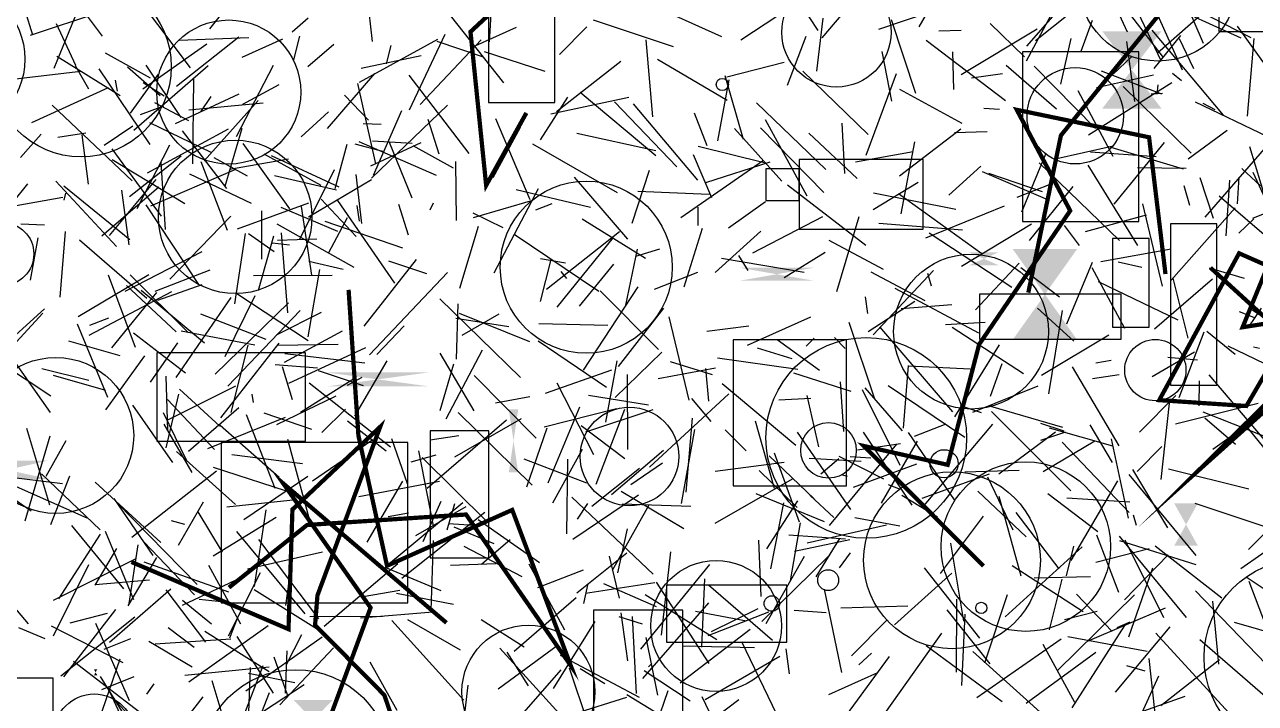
# Model space of a CAD drawing. Extents: x 39652501 to 39653363, y 39457785 to 39458687.
# Drawn here: x 39652972.7 to 39653117.5, y 39458083.9 to 39458163.8 of the extents above; entities that cross this region are included whole.
import ezdxf

# ---------------------------------------------------------------- set-up
doc = ezdxf.new("R2010")
doc.units = 0
doc.layers.get('0').update_dxf_attribs({"linetype": 'CONTINUOUS'})

msp = doc.modelspace()

# ---------------------------------------------------------------- linework, layer by layer
for p, q in [((39652974.5223, 39458172.1561), (39652981.8401, 39458162.4254)), ((39653001.9934, 39458172.7497), (39652994.4763, 39458163.2836)), ((39653013.6287, 39458161.8149), (39653012.5597, 39458171.4945)), ((39653102.481, 39458162.8861), (39653098.3432, 39458172.0171)), ((39653107.2222, 39458171.3774), (39653111.3746, 39458161.6104)), ((39653027.8401, 39458169.8326), (39653027.3692, 39458161.7733)), ((39653072.6284, 39458169.4133), (39653066.5314, 39458162.2497)), ((39653077.9709, 39458163.5284), (39653081.0918, 39458168.889)), ((39653091.6743, 39458161.9141), (39653099.1548, 39458167.9196)), ((39653101.8441, 39458169.1728), (39653106.4462, 39458159.4944)), ((39652992.2292, 39458158.7095), (39652986.454, 39458166.3407)), ((39653054.7431, 39458162.3467), (39653045.8631, 39458166.3658)), ((39653064.2137, 39458166.742), (39653056.9812, 39458161.9737)), ((39653094.2614, 39458166.3538), (39653090.5573, 39458159.4855)), ((39653106.7238, 39458159.9096), (39653100.9234, 39458167.4634)), ((39653113.1362, 39458166.7286), (39653105.999, 39458160.4167)), ((39653115.8484, 39458162.1848), (39653106.3155, 39458166.5008)), ((39652972.7454, 39458165.4984), (39652973.6531, 39458162.5646)), ((39652981.6494, 39458165.2593), (39652973.3421, 39458162.5225)), ((39652978.9531, 39458165.5339), (39652976.1564, 39458158.6386)), ((39653022.0429, 39458165.8181), (39653029.0515, 39458156.9322)), ((39653066.103, 39458163.0823), (39653064.1294, 39458166.0706)), ((39653073.232, 39458163.2593), (39653080.4283, 39458165.6889)), ((39653090.6582, 39458161.2527), (39653094.5064, 39458165.6756)), ((39653105.6939, 39458165.6306), (39653108.9158, 39458158.4731)), ((39653117.0235, 39458162.2276), (39653109.3017, 39458166.1743)), ((39652976.4097, 39458163.9028), (39652978.704, 39458159.0348)), ((39653006.0883, 39458164.5602), (39653004.1893, 39458162.9163)), ((39653025.7936, 39458161.3421), (39653030.5792, 39458163.4988)), ((39653035.6304, 39458160.2818), (39653038.8743, 39458163.5393)), ((39653039.6287, 39458164.3413), (39653049.0385, 39458161.2203)), ((39653066.6408, 39458164.5429), (39653065.8786, 39458158.2991)), ((39653074.6936, 39458164.4026), (39653077.5468, 39458155.737)), ((39653090.353, 39458160.0115), (39653086.3294, 39458163.9032)), ((39653097.038, 39458160.6716), (39653098.3588, 39458164.2995)), ((39653115.3995, 39458163.5856), (39653118.8984, 39458158.7282)), ((39652997.9183, 39458162.2939), (39652990.5929, 39458156.5066)), ((39652999.0809, 39458162.2429), (39652990.8826, 39458161.9148)), ((39652998.2941, 39458159.9632), (39653003.0904, 39458162.1078)), ((39653004.3672, 39458159.6565), (39653005.0778, 39458162.4109)), ((39653012.1147, 39458157.0349), (39653021.3127, 39458162.0596)), ((39653017.9826, 39458153.757), (39653022.1821, 39458162.6789)), ((39653026.4396, 39458161.9926), (39653019.2508, 39458154.3855)), ((39653046.6495, 39458152.9268), (39653045.8518, 39458162.012)), ((39653064.6261, 39458162.3959), (39653062.4259, 39458156.627)), ((39653080.298, 39458163.0593), (39653082.9302, 39458163.1258)), ((39653091.8752, 39458163.2311), (39653082.9274, 39458157.8742)), ((39653094.6233, 39458156.7637), (39653095.8763, 39458162.1553)), ((39653113.7788, 39458153.1396), (39653105.3917, 39458163.116)), ((39653105.6266, 39458158.6386), (39653108.7482, 39458162.4951)), ((39653108.5497, 39458162.1653), (39653110.2414, 39458158.6079)), ((39653117.3551, 39458162.1408), (39653116.5595, 39458153.0256)), ((39652994.1497, 39458161.485), (39652986.6249, 39458156.1849)), ((39653009.0787, 39458161.4371), (39653006.0309, 39458158.822)), ((39653015.7871, 39458161.3199), (39653015.2525, 39458159.1668)), ((39653021.2196, 39458161.8333), (39653026.5433, 39458160.0226)), ((39653026.7909, 39458160.6227), (39653033.9265, 39458158.328)), ((39653074.757, 39458154.7666), (39653073.6081, 39458160.6388)), ((39653078.8038, 39458161.9569), (39653088.1264, 39458154.8494)), ((39653082.0355, 39458156.1609), (39653081.9495, 39458160.5854)), ((39653103.3677, 39458154.7546), (39653102.4002, 39458161.795)), ((39652976.4818, 39458160.0556), (39652983.9689, 39458155.4288)), ((39652982.1809, 39458160.4722), (39652987.4615, 39458157.5341)), ((39653019.3778, 39458160.1263), (39653012.3254, 39458158.6274)), ((39653035.2824, 39458153.5682), (39653042.8641, 39458159.4813)), ((39653047.1854, 39458159.7153), (39653055.3671, 39458154.8875)), ((39653062.0706, 39458159.3391), (39653055.3356, 39458157.5961)), ((39653100.8185, 39458157.9455), (39653102.9396, 39458159.9809)), ((39652979.3352, 39458158.2894), (39652970.977, 39458157.3051)), ((39652978.6498, 39458158.9649), (39652980.2133, 39458156.2191)), ((39652981.4312, 39458158.5656), (39652987.4439, 39458149.6679)), ((39652988.662, 39458155.4053), (39652984.8045, 39458158.7782)), ((39652985.1728, 39458153.3532), (39652988.4785, 39458157.9546)), ((39652994.293, 39458158.9348), (39652985.5503, 39458151.3301)), ((39652991.143, 39458152.847), (39652987.0057, 39458159.0051)), ((39653001.9617, 39458158.9652), (39652997.6011, 39458150.5802)), ((39653013.8757, 39458158.0405), (39653008.3185, 39458151.5856)), ((39653025.016, 39458148.6372), (39653017.9734, 39458157.8201)), ((39653057.2933, 39458150.2911), (39653055.1592, 39458157.7722)), ((39653064.2839, 39458158.3013), (39653071.9618, 39458150.8801)), ((39653075.253, 39458158.0122), (39653071.6914, 39458148.3927)), ((39653087.7856, 39458158.0093), (39653084.1137, 39458157.4789)), ((39653094.1321, 39458153.8404), (39653088.197, 39458158.9689)), ((39653091.5147, 39458158.904), (39653098.7333, 39458151.5845)), ((39653105.5334, 39458157.8434), (39653098.8396, 39458156.3605)), ((39653099.3747, 39458158.3667), (39653106.4925, 39458155.6375)), ((39653108.8357, 39458157.1567), (39653107.7775, 39458158.0432)), ((39652973.5615, 39458152.2576), (39652982.5953, 39458156.3958)), ((39652983.6266, 39458155.9634), (39652983.3987, 39458157.2473)), ((39652986.6733, 39458156.9828), (39652989.1431, 39458155.3973)), ((39652992.5868, 39458157.3865), (39652992.478, 39458147.4158)), ((39652998.3686, 39458154.4169), (39653002.6728, 39458156.7602)), ((39653014.0483, 39458147.4108), (39653011.9318, 39458156.8559)), ((39653054.2812, 39458150.1037), (39653055.6154, 39458157.2877)), ((39653075.6716, 39458156.1933), (39653082.9969, 39458152.2122)), ((39653097.8882, 39458150.835), (39653107.6996, 39458156.9748)), ((39653109.9776, 39458148.6511), (39653101.9694, 39458156.5155)), ((39653105.9736, 39458155.6145), (39653106.0785, 39458156.7084)), ((39652990.4519, 39458152.1436), (39652997.9523, 39458155.6247)), ((39652994.6366, 39458155.3131), (39652993.4209, 39458153.5411)), ((39652993.8191, 39458147.7464), (39653000.1772, 39458154.8586)), ((39653010.3437, 39458155.4766), (39653013.1844, 39458152.5436)), ((39653033.4167, 39458150.2499), (39653036.6266, 39458155.2487)), ((39653043.8259, 39458155.2028), (39653034.6406, 39458153.2337)), ((39653038.0758, 39458155.8348), (39653046.989, 39458148.3739)), ((39653096.6597, 39458156.0202), (39653100.7496, 39458148.322)), ((39653106.6162, 39458155.6673), (39653105.2905, 39458155.5928)), ((39652975.9598, 39458154.3257), (39652985.3506, 39458145.4006)), ((39652986.3359, 39458153.2105), (39652989.0829, 39458154.2179)), ((39652992.0475, 39458152.4807), (39652988.0156, 39458154.5717)), ((39653000.777, 39458154.5574), (39652992.0381, 39458153.7213)), ((39653008.4837, 39458153.5372), (39653005.2367, 39458150.6055)), ((39653013.5181, 39458145.7217), (39653022.4752, 39458154.3253)), ((39653017.0416, 39458153.6583), (39653013.7124, 39458146.0266)), ((39653042.1207, 39458154.7111), (39653049.4541, 39458147.0464)), ((39653044.3233, 39458154.4525), (39653051.8992, 39458145.5022)), ((39653051.5042, 39458153.3974), (39653052.9866, 39458149.5851)), ((39653067.0003, 39458146.7305), (39653058.8297, 39458154.5757)), ((39653085.5666, 39458153.9477), (39653087.4288, 39458153.85)), ((39653110.4525, 39458154.6953), (39653118.9468, 39458150.6297)), ((39653112.821, 39458153.7732), (39653111.3927, 39458154.5028)), ((39652982.0689, 39458149.615), (39652985.4579, 39458151.8671)), ((39652994.6775, 39458148.7511), (39652987.4321, 39458152.2382)), ((39653012.556, 39458152.1421), (39653014.6685, 39458152.0839)), ((39653020.1636, 39458152.6683), (39653021.4377, 39458148.5897)), ((39653032.194, 39458143.1721), (39653028.147, 39458152.7053)), ((39653059.8526, 39458152.6136), (39653064.7676, 39458143.6436)), ((39653068.8613, 39458152.2069), (39653069.1758, 39458146.2744)), ((39652974.666, 39458150.9116), (39652972.2357, 39458148.1732)), ((39652979.8927, 39458151.0259), (39652976.6062, 39458150.5238)), ((39652979.4327, 39458150.8174), (39652980.1806, 39458145.0342)), ((39652987.164, 39458146.3561), (39652996.6884, 39458151.5435)), ((39652991.255, 39458151.3025), (39652996.4463, 39458144.5039)), ((39652996.3216, 39458144.778), (39652998.3117, 39458151.6138)), ((39653027.8425, 39458145.8104), (39653031.0732, 39458151.7288)), ((39653037.6855, 39458150.9979), (39653046.9981, 39458148.9862)), ((39653061.8125, 39458145.382), (39653056.2365, 39458151.5693)), ((39653059.2926, 39458151.6548), (39653066.7705, 39458144.0318)), ((39653070.6746, 39458145.6877), (39653065.0033, 39458151.0359)), ((39653075.6601, 39458145.9946), (39653082.8796, 39458151.5225)), ((39653082.1335, 39458151.0775), (39653085.9805, 39458151.2033)), ((39653109.6369, 39458148.0016), (39653114.2184, 39458151.3843)), ((39653120.1537, 39458150.996), (39653111.5838, 39458141.1556)), ((39652988.8206, 39458141.2367), (39652983.0082, 39458149.1675)), ((39652985.9326, 39458142.1707), (39652989.7993, 39458149.6257)), ((39653003.9135, 39458142.1325), (39652998.4122, 39458149.8184)), ((39653009.2387, 39458144.5127), (39653010.6663, 39458149.7429)), ((39653014.8783, 39458148.8704), (39653011.5904, 39458149.7195)), ((39653012.0475, 39458150.0429), (39653021.1451, 39458146.0816)), ((39653013.4326, 39458147.1783), (39653019.3717, 39458149.9223)), ((39653018.2955, 39458149.809), (39653013.6264, 39458150.0819)), ((39653018.3291, 39458143.3836), (39653015.6598, 39458149.9362)), ((39653023.1939, 39458146.8873), (39653018.4298, 39458149.5329)), ((39653042.4624, 39458144.0155), (39653032.5278, 39458149.7362)), ((39653059.7492, 39458147.5452), (39653051.9676, 39458149.4686)), ((39653075.8523, 39458141.5228), (39653077.4487, 39458149.985)), ((39653100.7848, 39458149.4888), (39653093.8305, 39458147.9246)), ((39653109.0914, 39458146.7694), (39653100.1768, 39458149.4581)), ((39653100.905, 39458142.6634), (39653106.8532, 39458149.9089)), ((39653116.8567, 39458149.4328), (39653118.852, 39458142.8618)), ((39652983.0258, 39458147.9248), (39652991.571, 39458142.7533)), ((39652991.1343, 39458148.2984), (39652985.0585, 39458143.5299)), ((39652988.7356, 39458147.5622), (39652989.2447, 39458139.6869)), ((39652996.5956, 39458139.5839), (39652993.4661, 39458147.6389)), ((39652994.9793, 39458148.1544), (39652998.8931, 39458145.9915)), ((39653003.7467, 39458147.9403), (39652996.8071, 39458146.7584)), ((39653000.8731, 39458148.601), (39653007.5538, 39458144.9021)), ((39653009.7184, 39458144.6783), (39653001.7661, 39458148.3404)), ((39653023.5443, 39458140.7403), (39653023.4508, 39458147.698)), ((39653059.657, 39458147.8066), (39653049.9448, 39458141.061)), ((39653051.374, 39458148.5086), (39653053.5346, 39458143.4593)), ((39653052.8783, 39458145.203), (39653060.4359, 39458147.6583)), ((39653077.2687, 39458148.814), (39653070.4668, 39458147.6234)), ((39653092.8417, 39458148.5436), (39653090.0291, 39458141.7102)), ((39653092.1068, 39458147.512), (39653101.5381, 39458138.4013)), ((39653105.8693, 39458148.2493), (39653098.1363, 39458148.7896)), ((39652987.5609, 39458142.4669), (39652997.5481, 39458146.8011)), ((39652999.4168, 39458142.7275), (39652992.1288, 39458146.2093)), ((39653009.1493, 39458146.7037), (39653005.0447, 39458138.4993)), ((39653011.6716, 39458146.1728), (39653012.366, 39458140.3963)), ((39653044.2085, 39458140.4256), (39653046.2381, 39458146.6543)), ((39653081.4578, 39458143.7164), (39653085.2305, 39458147.1344)), ((39653085.3911, 39458146.5257), (39653093.0824, 39458143.1968)), ((39653092.4817, 39458144.1247), (39653086.1498, 39458146.2755)), ((39653103.7031, 39458137.8113), (39653097.8442, 39458147.268)), ((39653103.6681, 39458146.9923), (39653109.3791, 39458146.8821)), ((39653118.1342, 39458144.8063), (39653115.9583, 39458146.8656)), ((39653117.2167, 39458146.4107), (39653119.1935, 39458142.1955)), ((39652973.0473, 39458145.059), (39652969.0133, 39458140.0486)), ((39652976.3832, 39458145.3881), (39652983.5223, 39458137.6866)), ((39652985.0689, 39458138.4553), (39652977.3132, 39458144.7899)), ((39652988.5039, 39458144.6788), (39652981.7895, 39458138.9073)), ((39652988.129, 39458145.5858), (39652982.6651, 39458138.9994)), ((39653009.4151, 39458144.3102), (39653002.1044, 39458146.0051)), ((39653013.5321, 39458145.5401), (39653006.1159, 39458141.1558)), ((39653043.6793, 39458138.5529), (39653037.411, 39458145.8338)), ((39653062.4772, 39458144.933), (39653071.6965, 39458137.8371)), ((39653077.8459, 39458145.2282), (39653072.5391, 39458142.0006)), ((39653093.4511, 39458145.0086), (39653089.472, 39458143.4607)), ((39653096.0368, 39458144.763), (39653090.9051, 39458138.3941)), ((39653109.1144, 39458144.8438), (39653109.798, 39458142.5347)), ((39653110.986, 39458145.8205), (39653112.5563, 39458141.0111)), ((39653114.4748, 39458145.484), (39653114.055, 39458138.946)), ((39653115.6028, 39458145.8411), (39653115.4002, 39458142.7056)), ((39652977.2051, 39458143.4474), (39652968.8048, 39458141.9468)), ((39652977.369, 39458143.1511), (39652977.5465, 39458143.9438)), ((39652985.0069, 39458137.8946), (39652984.1457, 39458144.3185)), ((39653007.596, 39458143.2497), (39653011.7057, 39458138.8651)), ((39653027.9597, 39458134.5751), (39653033.1821, 39458144.5155)), ((39653039.2961, 39458142.2887), (39653030.5377, 39458144.3559)), ((39653044.877, 39458144.2029), (39653053.2414, 39458143.8299)), ((39653082.2912, 39458142.0531), (39653072.5799, 39458143.9498)), ((39653075.5217, 39458143.9064), (39653085.3329, 39458136.8774)), ((39653113.2766, 39458143.6463), (39653119.6787, 39458138.1454)), ((39653123.161, 39458143.4201), (39653117.1858, 39458140.9717)), ((39652993.1938, 39458133.2276), (39652986.99, 39458142.6049)), ((39653006.1113, 39458142.7919), (39652997.7097, 39458139.7236)), ((39653000.5641, 39458141.8933), (39653000.5772, 39458136.205)), ((39653009.5444, 39458139.4612), (39653002.8765, 39458142.2862)), ((39653006.4934, 39458134.3072), (39653005.274, 39458142.3733)), ((39653016.2711, 39458133.3756), (39653009.5465, 39458143.0897)), ((39653011.8076, 39458142.5191), (39653012.0574, 39458140.6818)), ((39653016.6965, 39458142.6734), (39653017.8218, 39458139.0485)), ((39653020.4467, 39458142.0096), (39653020.8036, 39458142.8104)), ((39653025.523, 39458141.0904), (39653032.5021, 39458143.1226)), ((39653034.7485, 39458142.6921), (39653032.8389, 39458141.9755)), ((39653051.9762, 39458140.1496), (39653051.9746, 39458142.2997)), ((39653055.5361, 39458139.87), (39653059.8775, 39458142.9689)), ((39653087.9581, 39458142.4189), (39653078.7018, 39458138.6819)), ((39653106.6114, 39458133.022), (39653104.2731, 39458142.7225)), ((39653115.1476, 39458142.2344), (39653107.6096, 39458133.7331)), ((39652972.2538, 39458140.3439), (39652975.0455, 39458140.2202)), ((39652996.983, 39458141.251), (39652989.7995, 39458133.8457)), ((39653002.4034, 39458140.3387), (39653011.4522, 39458135.2745)), ((39653008.0252, 39458140.6516), (39653017.1924, 39458137.5129)), ((39653010.6594, 39458141.0565), (39653008.4669, 39458136.9423)), ((39653029.0099, 39458139.8809), (39653025.4854, 39458141.6204)), ((39653038.3161, 39458140.9438), (39653045.778, 39458136.3258)), ((39653066.6009, 39458141.1573), (39653058.3457, 39458136.9082)), ((39653070.8606, 39458141.169), (39653068.2241, 39458132.3657)), ((39653073.2411, 39458140.4325), (39653083.0517, 39458139.649)), ((39653091.1835, 39458140.2965), (39653082.9457, 39458135.3358)), ((39653097.5517, 39458139.438), (39653104.7311, 39458141.4046)), ((39653115.5917, 39458139.2711), (39653117.3666, 39458140.9214)), ((39652977.4598, 39458139.4446), (39652976.856, 39458131.7357)), ((39652997.4396, 39458130.9406), (39652998.715, 39458139.1984)), ((39652999.0391, 39458139.2245), (39653002.0906, 39458137.1037)), ((39653000.2233, 39458132.5626), (39653002.0321, 39458138.9561)), ((39653002.8763, 39458139.3091), (39653003.6328, 39458129.8675)), ((39653023.9105, 39458132.8044), (39653026.1153, 39458140.0969)), ((39653040.2765, 39458132.3802), (39653030.3053, 39458139.0897)), ((39653042.7267, 39458139.417), (39653034.1307, 39458132.6431)), ((39653052.439, 39458139.8074), (39653050.2888, 39458132.9196)), ((39653059.3369, 39458139.4896), (39653053.9598, 39458134.6471)), ((39653088.8588, 39458132.8656), (39653079.1432, 39458139.2734)), ((39653095.0285, 39458140.1526), (39653096.7803, 39458137.7975)), ((39652973.3923, 39458133.7209), (39652974.2904, 39458138.7238)), ((39652979.1727, 39458138.4677), (39652987.0787, 39458131.604)), ((39653001.8761, 39458138.0989), (39653003.8842, 39458137.8742)), ((39653002.4524, 39458138.4171), (39653007.0959, 39458138.5918)), ((39653041.951, 39458138.7466), (39653035.347, 39458130.553)), ((39653044.7698, 39458137.3885), (39653043.4106, 39458130.7807)), ((39653047.3998, 39458137.3793), (39653044.596, 39458136.4977)), ((39653067.3295, 39458138.4215), (39653073.7196, 39458135.0339)), ((39652984.5225, 39458132.446), (39652993.6168, 39458137.0862)), ((39653010.2043, 39458134.9694), (39653006.1637, 39458135.936)), ((39653012.6482, 39458128.3175), (39653018.8215, 39458136.1717)), ((39653020.0512, 39458134.4619), (39653015.5815, 39458135.9665)), ((39653033.3994, 39458131.2313), (39653034.6817, 39458136.1636)), ((39653036.3629, 39458135.7288), (39653033.4092, 39458136.2195)), ((39653054.7042, 39458136.2972), (39653064.4472, 39458134.6514)), ((39653057.8417, 39458134.8503), (39653056.7575, 39458136.6101)), ((39653066.9215, 39458136.9808), (39653062.0825, 39458134.0089)), ((39653107.6211, 39458137.357), (39653099.3421, 39458135.8843)), ((39652988.055, 39458132.4378), (39652994.553, 39458134.9495)), ((39653006.0897, 39458127.0798), (39653007.4445, 39458134.9766)), ((39653022.4528, 39458134.6473), (39653013.2838, 39458124.9399)), ((39653036.5282, 39458133.917), (39653035.8389, 39458134.7648)), ((39653037.9869, 39458130.6503), (39653042.0436, 39458135.6151)), ((39653051.9012, 39458134.6263), (39653046.7707, 39458132.6407)), ((39653078.6591, 39458131.2979), (39653072.3365, 39458134.6847)), ((39653079.6405, 39458134.8478), (39653072.553, 39458127.3137)), ((39653079.4358, 39458133.0249), (39653079.006, 39458134.5017)), ((39653084.6193, 39458130.2389), (39653089.7412, 39458135.7452)), ((39653094.4883, 39458131.7099), (39653089.9195, 39458135.1928)), ((39653098.3371, 39458135.7923), (39653095.2975, 39458128.5623)), ((39653098.2751, 39458135.2316), (39653102.13, 39458128.0909)), ((39653101.3885, 39458135.8938), (39653104.1896, 39458135.2629)), ((39653116.2497, 39458133.9063), (39653112.1384, 39458135.1342)), ((39652987.3177, 39458134.3455), (39652979.0008, 39458129.399)), ((39652985.7456, 39458125.7901), (39652982.5919, 39458134.2996)), ((39652984.6878, 39458133.1145), (39652990.5591, 39458127.6652)), ((39652991.9701, 39458127.5736), (39652985.1371, 39458134.3681)), ((39652988.3852, 39458131.3862), (39652993.6103, 39458133.2188)), ((39652999.6235, 39458134.2618), (39653008.8844, 39458134.3068)), ((39653099.0176, 39458133.5543), (39653108.401, 39458129.064)), ((39653112.4773, 39458133.8318), (39653105.6523, 39458127.972)), ((39653109.6239, 39458126.9167), (39653107.8501, 39458133.9779)), ((39652980.2834, 39458127.2472), (39652990.0169, 39458132.3795)), ((39652982.973, 39458125.7774), (39652988.2833, 39458132.2588)), ((39652986.418, 39458132.5537), (39652993.8822, 39458126.3662)), ((39652996.981, 39458131.6969), (39652990.49, 39458122.2908)), ((39652996.3096, 39458124.7498), (39652999.8292, 39458131.9344)), ((39653006.0859, 39458126.5739), (39652997.6701, 39458132.1192)), ((39653038.4872, 39458123.1484), (39653044.9093, 39458132.9299)), ((39653047.3123, 39458125.5613), (39653040.4141, 39458132.4893)), ((39653071.6046, 39458131.7754), (39653071.9015, 39458129.803)), ((39653085.0038, 39458127.4962), (39653075.1608, 39458132.7544)), ((39652965.6231, 39458121.8705), (39652975.0466, 39458130.3449)), ((39652995.1451, 39458122.6876), (39653003.7679, 39458131.0722)), ((39653005.1256, 39458130.1468), (39652996.6099, 39458121.2644)), ((39653031.0631, 39458122.2829), (39653021.556, 39458131.5292)), ((39653023.5193, 39458124.4306), (39653023.726, 39458130.9486)), ((39653047.8842, 39458130.4261), (39653042.5619, 39458123.5618)), ((39653077.4518, 39458131.2042), (39653071.9797, 39458127.6378)), ((39653081.811, 39458130.8178), (39653075.8586, 39458130.3457)), ((39653091.878, 39458130.436), (39653096.1521, 39458126.567)), ((39653094.7886, 39458130.1484), (39653093.18, 39458120.3641)), ((39653118.2159, 39458130.4421), (39653116.7243, 39458128.243)), ((39653116.774, 39458130.4961), (39653121.5363, 39458127.3199)), ((39652974.8347, 39458129.8546), (39652968.0242, 39458122.4516)), ((39652982.5846, 39458129.2545), (39652980.3456, 39458128.4092)), ((39652993.3937, 39458129.7675), (39653001.1078, 39458126.7821)), ((39653007.6008, 39458129.9301), (39653002.2903, 39458127.2475)), ((39653023.4616, 39458129.2446), (39653029.6729, 39458128.257)), ((39653023.8221, 39458129.8512), (39653032.098, 39458126.4962)), ((39653024.2124, 39458127.2471), (39653028.5511, 39458129.7829)), ((39653048.5129, 39458129.4204), (39653050.8768, 39458119.599)), ((39653065.1951, 39458129.3663), (39653057.7397, 39458126.0474)), ((39653072.7715, 39458119.7368), (39653069.7174, 39458128.7553)), ((39653081.0569, 39458128.4972), (39653085.7519, 39458128.767)), ((39653115.6335, 39458130.0452), (39653117.4946, 39458129.295)), ((39652978.8868, 39458128.5942), (39652982.4671, 39458119.9668)), ((39652991.625, 39458122.7896), (39652985.5281, 39458127.4741)), ((39652991.1314, 39458127.7663), (39652999.8128, 39458126.1134)), ((39653010.0798, 39458127.739), (39653003.2325, 39458124.0542)), ((39653014.1593, 39458124.967), (39653017.3857, 39458128.3585)), ((39653033.2311, 39458128.6333), (39653041.3382, 39458128.4205)), ((39653053.0023, 39458127.7219), (39653057.9262, 39458128.3485)), ((39653073.2921, 39458128.2224), (39653081.904, 39458118.252)), ((39653090.2367, 39458122.6968), (39653081.8543, 39458128.1703)), ((39653092.3803, 39458122.5669), (39653100.2769, 39458127.302)), ((39653111.4839, 39458127.616), (39653108.5415, 39458119.8991)), ((39653111.8145, 39458127.7128), (39653115.1698, 39458125.0403)), ((39652975.7661, 39458118.1473), (39652970.3793, 39458125.8175)), ((39652983.952, 39458124.8255), (39652977.9008, 39458126.5452)), ((39652990.6777, 39458126.3645), (39652987.4791, 39458121.7396)), ((39653002.6326, 39458126.3187), (39652995.7454, 39458117.5431)), ((39652998.978, 39458126.0785), (39652996.9897, 39458118.1742)), ((39653009.5881, 39458126.1476), (39653002.4947, 39458126.0295)), ((39653033.1249, 39458126.5959), (39653041.1622, 39458121.1488)), ((39653061.2478, 39458126.7386), (39653066.2472, 39458123.1545)), ((39653064.6804, 39458125.9801), (39653065.6118, 39458126.8956)), ((39653068.0192, 39458126.9985), (39653069.2658, 39458125.6808)), ((39653082.1657, 39458117.6439), (39653087.431, 39458126.1222)), ((39653124.0563, 39458121.2347), (39653114.3455, 39458125.9724)), ((39653117.3176, 39458125.8945), (39653118.0374, 39458125.7417)), ((39652967.5975, 39458125.527), (39652975.7776, 39458120.1076)), ((39652982.2516, 39458118.4551), (39652986.8367, 39458124.8412)), ((39653012.7554, 39458123.9704), (39653003.3455, 39458125.0694)), ((39653012.8174, 39458125.7713), (39653003.7693, 39458121.5576)), ((39653021.5545, 39458125.1391), (39653025.5717, 39458118.3713)), ((39653022.3029, 39458117.3997), (39653026.5946, 39458125.5378)), ((39653042.212, 39458119.9086), (39653047.6708, 39458125.2726)), ((39653063.7013, 39458123.2115), (39653054.2254, 39458124.5587)), ((39653063.0453, 39458124.4886), (39653058.9437, 39458125.7157)), ((39653105.3747, 39458122.4054), (39653110.3839, 39458125.298)), ((39653110.7153, 39458124.3286), (39653107.2229, 39458124.6181)), ((39652974.739, 39458123.3176), (39652980.2604, 39458121.9576)), ((39653002.1847, 39458123.8155), (39653007.1889, 39458123.4301)), ((39653003.0301, 39458123.578), (39653004.1762, 39458119.6726)), ((39653012.5747, 39458121.2785), (39653007.3056, 39458123.0611)), ((39653015.332, 39458124.2286), (39653011.5418, 39458117.7399)), ((39653021.6093, 39458118.3955), (39653023.2236, 39458123.8989)), ((39653041.7535, 39458123.1452), (39653033.9584, 39458120.3987)), ((39653042.397, 39458124.2546), (39653041.0562, 39458117.0101)), ((39653047.2522, 39458122.1531), (39653053.9931, 39458123.4046)), ((39653048.6897, 39458124.1654), (39653053.6046, 39458122.649)), ((39653052.811, 39458123.329), (39653053.1926, 39458119.4783)), ((39653076.6665, 39458123.6885), (39653076.1067, 39458116.3286)), ((39653083.9805, 39458123.2509), (39653076.7658, 39458123.6171)), ((39653087.6851, 39458123.8663), (39653086.3073, 39458120.0472)), ((39653095.9662, 39458123.5315), (39653101.4585, 39458114.2287)), ((39653100.5661, 39458124.2844), (39653098.7731, 39458123.9624)), ((39652976.0742, 39458122.5582), (39652982.2138, 39458120.7708)), ((39652989.3152, 39458122.4346), (39652989.5337, 39458116.0533)), ((39653005.1621, 39458118.2101), (39653011.5067, 39458122.1818)), ((39653006.2026, 39458121.6312), (39653015.7457, 39458114.135)), ((39653010.7041, 39458121.3585), (39653012.4331, 39458122.3116)), ((39653032.9058, 39458115.1251), (39653025.6093, 39458122.5167)), ((39653035.3521, 39458121.6561), (39653039.6602, 39458113.2128)), ((39653043.6855, 39458113.7964), (39653043.6332, 39458122.6298)), ((39653054.7748, 39458121.5639), (39653063.461, 39458114.3287)), ((39653069.9551, 39458120.6359), (39653063.2275, 39458122.8029)), ((39653068.657, 39458121.7684), (39653069.0486, 39458115.9305)), ((39653098.363, 39458122.1544), (39653101.5006, 39458122.6178)), ((39653110.9384, 39458118.9429), (39653110.962, 39458121.8719)), ((39653119.0334, 39458114.4456), (39653112.0983, 39458122.6058)), ((39652990.8003, 39458120.3203), (39652989.3319, 39458114.0161)), ((39652997.5227, 39458121.2617), (39652989.4505, 39458117.2083)), ((39652995.6771, 39458116.5685), (39652990.9457, 39458120.9221)), ((39652999.6562, 39458119.3389), (39652999.4942, 39458120.3332)), ((39653009.3146, 39458120.0885), (39653002.3484, 39458116.7081)), ((39653028.1111, 39458119.3029), (39653032.1518, 39458120.0453)), ((39653046.1256, 39458119.0403), (39653039.0796, 39458120.1765)), ((39653055.5928, 39458120.3576), (39653046.2254, 39458111.7485)), ((39653064.7563, 39458120.1584), (39653066.1385, 39458114.1133)), ((39653071.259, 39458120.8823), (39653075.6962, 39458111.9697)), ((39653071.5633, 39458121.0668), (39653075.9874, 39458116.0152)), ((39653074.3086, 39458121.351), (39653083.3293, 39458115.2501)), ((39653084.2992, 39458118.2015), (39653091.9872, 39458121.2808)), ((39653108.1657, 39458120.1703), (39653103.9097, 39458115.848)), ((39652990.1476, 39458112.2737), (39652985.4594, 39458119.0407)), ((39652995.0422, 39458113.8069), (39652989.5136, 39458119.7018)), ((39652991.9783, 39458113.6115), (39652997.9251, 39458118.7359)), ((39653010.485, 39458118.5689), (39653007.6743, 39458115.7973)), ((39653042.3552, 39458118.5985), (39653033.8525, 39458116.4346)), ((39653034.3293, 39458109.878), (39653038.0421, 39458118.8297)), ((39653051.1865, 39458119.8181), (39653053.4493, 39458117.1098)), ((39653065.2061, 39458119.8141), (39653061.4415, 39458119.6128)), ((39653082.8145, 39458118.9838), (39653085.2475, 39458118.1561)), ((39653094.8867, 39458116.3839), (39653086.4169, 39458118.8641)), ((39653106.4513, 39458110.261), (39653107.436, 39458119.263)), ((39653108.1508, 39458116.8149), (39653117.8706, 39458119.2569)), ((39652989.0259, 39458118.1643), (39652991.7439, 39458112.4979)), ((39653003.3603, 39458117.5657), (39652994.2083, 39458113.8746)), ((39652998.7934, 39458117.9202), (39653002.1502, 39458109.2412)), ((39653006.517, 39458116.1676), (39653000.878, 39458118.0863)), ((39653010.7195, 39458117.181), (39653015.2492, 39458113.6568)), ((39653020.0858, 39458109.2505), (39653029.3999, 39458117.2786)), ((39653023.3131, 39458112.9618), (39653031.1843, 39458117.4369)), ((39653032.415, 39458109.6297), (39653023.7321, 39458118.1517)), ((39653046.6351, 39458118.4755), (39653038.7199, 39458115.8553)), ((39653043.2842, 39458118.5117), (39653039.9406, 39458109.6767)), ((39653050.556, 39458108.7894), (39653051.3123, 39458117.4841)), ((39653060.9628, 39458109.2406), (39653058.7272, 39458117.1264)), ((39653086.4677, 39458118.2592), (39653095.8026, 39458108.9431)), ((39653111.3512, 39458118.2255), (39653118.4904, 39458115.4307)), ((39653111.5886, 39458117.5271), (39653115.2102, 39458114.4374)), ((39652972.9314, 39458116.3337), (39652975.647, 39458107.2886)), ((39652992.4329, 39458111.1092), (39652989.1194, 39458116.7693)), ((39652995.7285, 39458116.6683), (39653002.6758, 39458110.5484)), ((39653031.8124, 39458109.3993), (39653034.1832, 39458116.3384)), ((39653038.2031, 39458116.6283), (39653043.3256, 39458112.7634)), ((39653049.985, 39458107.4614), (39653051.563, 39458116.1722)), ((39653055.1281, 39458116.1063), (39653057.6269, 39458113.641)), ((39653069.9109, 39458106.7576), (39653063.6559, 39458115.8342)), ((39653077.1355, 39458107.2709), (39653071.4372, 39458115.8624)), ((39653082.1128, 39458107.8981), (39653076.7062, 39458115.7961)), ((39653081.1247, 39458116.7949), (39653077.3897, 39458115.3477)), ((39653078.5774, 39458107.2169), (39653086.6251, 39458116.7855)), ((39653087.3371, 39458110.9518), (39653094.0155, 39458115.905)), ((39653095.2077, 39458115.8361), (39653092.2373, 39458114.8704)), ((39653092.2606, 39458116.8989), (39653095.0059, 39458116.0044)), ((39653093.2699, 39458116.365), (39653100.735, 39458114.2439)), ((39653100.707, 39458112.2718), (39653098.0742, 39458116.6976)), ((39653115.5643, 39458115.9793), (39653112.5301, 39458113.7958)), ((39653124.1039, 39458107.1868), (39653116.4818, 39458116.5562)), ((39652975.6637, 39458115.3756), (39652972.7214, 39458105.3863)), ((39652977.5626, 39458114.8407), (39652975.1901, 39458110.6518)), ((39653003.6462, 39458115.0374), (39653006.257, 39458105.3435)), ((39653006.6006, 39458110.1175), (39653013.6972, 39458115.0017)), ((39653017.7519, 39458109.7645), (39653015.8984, 39458115.0541)), ((39653023.8067, 39458115.4261), (39653020.4374, 39458114.8986)), ((39653075.2929, 39458114.4287), (39653067.3839, 39458104.8748)), ((39653070.7183, 39458113.7715), (39653075.777, 39458114.5268)), ((39653077.7325, 39458114.8037), (39653073.4904, 39458107.4991)), ((39653098.6417, 39458114.8022), (39653092.5463, 39458111.1767)), ((39653094.8112, 39458114.6728), (39653102.6671, 39458106.4005)), ((39653102.5919, 39458105.7177), (39653100.6207, 39458115.0485)), ((39652964.411, 39458112.7734), (39652973.4918, 39458106.6128)), ((39652997.5241, 39458107.3444), (39652990.5755, 39458113.5884)), ((39652997.0844, 39458113.2021), (39653005.4204, 39458112.1461)), ((39653018.1864, 39458112.3575), (39653021.129, 39458113.1917)), ((39653020.8168, 39458104.8155), (39653019.0913, 39458113.6628)), ((39653027.1912, 39458105.2441), (39653019.4812, 39458112.881)), ((39653034.8676, 39458107.5264), (39653038.3371, 39458113.8627)), ((39653047.8938, 39458113.7083), (39653041.7815, 39458108.4611)), ((39653065.6055, 39458108.025), (39653060.3372, 39458113.0448)), ((39653060.8955, 39458113.4101), (39653063.8663, 39458105.2999)), ((39653065.0091, 39458112.8022), (39653071.1618, 39458112.4314)), ((39653068.508, 39458113.0184), (39653073.783, 39458110.3563)), ((39653072.2755, 39458112.7707), (39653069.8652, 39458112.951)), ((39653106.5152, 39458114.1751), (39653103.6314, 39458111.2051)), ((39652985.3299, 39458103.4951), (39652995.3051, 39458111.2907)), ((39653004.8689, 39458108.4733), (39652994.9172, 39458111.7019)), ((39653038.862, 39458109.8398), (39653031.4706, 39458112.6695)), ((39653036.5037, 39458103.8736), (39653036.6095, 39458112.6854)), ((39653039.4542, 39458107.1289), (39653045.0695, 39458111.6041)), ((39653044.0513, 39458109.6728), (39653047.7518, 39458112.2242)), ((39653062.0898, 39458112.2616), (39653053.9555, 39458111.2096)), ((39653063.611, 39458106.9835), (39653059.1298, 39458111.3526)), ((39653068.5162, 39458112.6981), (39653066.3903, 39458110.9092)), ((39653077.6493, 39458112.0809), (39653070.1918, 39458109.3209)), ((39653083.362, 39458111.1676), (39653089.7541, 39458111.3848)), ((39653103.062, 39458111.4396), (39653107.1942, 39458104.5953)), ((39653107.3212, 39458111.543), (39653116.7578, 39458109.1978)), ((39652970.1299, 39458110.6668), (39652977.1459, 39458109.7926)), ((39652981.5917, 39458104.3444), (39652974.705, 39458110.9389)), ((39652975.8026, 39458104.9704), (39652978.0198, 39458110.7181)), ((39652981.0168, 39458109.9517), (39652988.7191, 39458102.8707)), ((39652998.5204, 39458105.5684), (39653006.0371, 39458110.6907)), ((39653012.0388, 39458108.2892), (39653021.5088, 39458110.1014)), ((39653013.0019, 39458102.9254), (39653017.2013, 39458110.0698)), ((39653053.9712, 39458105.1345), (39653063.064, 39458110.3588)), ((39653069.5399, 39458110.6508), (39653068.8186, 39458110.8173)), ((39653078.326, 39458108.097), (39653086.2646, 39458110.9484)), ((39653089.0472, 39458104.3248), (39653086.0681, 39458110.5588)), ((39653101.3222, 39458110.1157), (39653095.8069, 39458100.7425)), ((39653110.563, 39458101.3391), (39653102.6784, 39458110.8565)), ((39652980.0844, 39458105.7204), (39652971.4025, 39458109.5758)), ((39653044.9409, 39458108.4316), (39653037.2351, 39458103.2334)), ((39653042.893, 39458108.8977), (39653050.295, 39458104.5115)), ((39653066.821, 39458105.3181), (39653058.7887, 39458108.6108)), ((39653067.9288, 39458105.8099), (39653065.145, 39458108.4074)), ((39653075.7884, 39458109.0849), (39653074.3583, 39458109.6558)), ((39653084.8932, 39458108.9226), (39653090.5636, 39458103.5515)), ((39653093.1026, 39458108.6227), (39653098.9958, 39458104.1436)), ((39652983.1892, 39458108.0349), (39652987.7964, 39458101.3566)), ((39652993.015, 39458097.9243), (39652983.5452, 39458107.5793)), ((39652993.6979, 39458107.6291), (39652990.7856, 39458102.5246)), ((39652996.5062, 39458107.0502), (39653004.6681, 39458107.9241)), ((39653024.27, 39458107.5511), (39653015.5285, 39458100.2726)), ((39653024.6233, 39458107.0542), (39653018.7196, 39458103.6522)), ((39653019.6056, 39458102.9758), (39653021.7038, 39458107.7418)), ((39653022.423, 39458104.3734), (39653023.3357, 39458107.438)), ((39653037.1044, 39458108.1917), (39653046.6682, 39458099.1289)), ((39653038.9524, 39458107.4652), (39653037.7217, 39458105.6232)), ((39653041.8832, 39458099.602), (39653046.2007, 39458107.2824)), ((39653043.0112, 39458107.4001), (39653051.0838, 39458107.143)), ((39653063.6653, 39458107.7727), (39653060.0048, 39458102.1261)), ((39653060.4994, 39458099.7533), (39653062.0478, 39458107.5168)), ((39653080.1106, 39458105.845), (39653075.95, 39458108.3893)), ((39653089.9911, 39458098.9121), (39653087.4012, 39458108.2741)), ((39653095.3519, 39458108.1416), (39653102.7671, 39458107.6583)), ((39653110.3943, 39458107.514), (39653119.8142, 39458104.3762)), ((39653116.7216, 39458102.056), (39653122.2818, 39458107.5964)), ((39652995.9756, 39458101.7324), (39652993.1278, 39458106.488)), ((39653002.3048, 39458105.8286), (39652994.9049, 39458101.263)), ((39653001.086, 39458106.6977), (39652999.7375, 39458097.6778)), ((39653015.4862, 39458105.9254), (39653017.8874, 39458106.3663)), ((39653026.8476, 39458106.3855), (39653017.098, 39458098.6363)), ((39653026.092, 39458105.5804), (39653033.3033, 39458100.5093)), ((39653075.6874, 39458104.7977), (39653070.3883, 39458105.7729)), ((39653080.4763, 39458099.241), (39653085.5561, 39458105.95)), ((39653089.361, 39458106.3941), (39653094.4235, 39458099.756)), ((39653103.1677, 39458106.1277), (39653103.5176, 39458104.911)), ((39652984.3812, 39458097.424), (39652978.2614, 39458104.8564)), ((39652982.1963, 39458104.2077), (39652985.5129, 39458096.1725)), ((39652989.9366, 39458105.4433), (39652991.539, 39458105.0289)), ((39652997.6448, 39458104.1477), (39653005.6819, 39458094.4783)), ((39653022.5686, 39458105.0848), (39653025.6039, 39458104.909)), ((39653027.9578, 39458102.6979), (39653023.2592, 39458104.6577)), ((39653042.5147, 39458099.2856), (39653043.6606, 39458104.4667)), ((39653062.8184, 39458098.3643), (39653064.0227, 39458105.1838)), ((39653074.1153, 39458104.9235), (39653064.7736, 39458102.7913)), ((39652973.1818, 39458093.3142), (39652964.7646, 39458103.1126)), ((39652976.7249, 39458096.2473), (39652981.6508, 39458103.8547)), ((39652985.0007, 39458095.682), (39652986.0833, 39458102.6137)), ((39652992.716, 39458096.73), (39652986.7165, 39458102.9395)), ((39653007.335, 39458093.8785), (39653000.2852, 39458103.2199)), ((39653020.5572, 39458094.8543), (39653020.8168, 39458103.1213)), ((39653026.4573, 39458100.3084), (39653029.8508, 39458103.2318)), ((39653059.3801, 39458096.5038), (39653059.112, 39458103.1315)), ((39653062.6344, 39458103.756), (39653069.3172, 39458103.291)), ((39653063.3067, 39458101.8383), (39653069.8135, 39458103.2398)), ((39653065.855, 39458098.831), (39653068.6446, 39458103.3438)), ((39653083.2461, 39458093.6037), (39653081.6946, 39458102.7763)), ((39653101.4687, 39458097.0016), (39653098.8853, 39458103.7385)), ((39653101.5341, 39458103.1207), (39653110.5376, 39458100.2794)), ((39653109.4129, 39458094.0428), (39653101.5473, 39458103.6126)), ((39653102.1637, 39458103.1715), (39653106.7384, 39458094.0435)), ((39653115.8373, 39458099.8072), (39653121.7483, 39458103.9592)), ((39652981.0087, 39458097.8702), (39652983.5488, 39458102.1495)), ((39653007.7483, 39458101.7505), (39652998.9225, 39458099.7516)), ((39653024.3748, 39458102.4228), (39653031.2225, 39458098.8781)), ((39653043.587, 39458101.6092), (39653037.6992, 39458096.9213)), ((39653042.6926, 39458096.3274), (39653041.5304, 39458101.2605)), ((39653047.6309, 39458091.9879), (39653048.7406, 39458101.7659)), ((39653059.4733, 39458093.5785), (39653067.2516, 39458101.2155)), ((39653064.4203, 39458101.2286), (39653059.9469, 39458093.2971)), ((39653069.8403, 39458101.6483), (39653068.5412, 39458099.8876)), ((39653088.0941, 39458094.1192), (39653097.1663, 39458102.3616)), ((39653095.3221, 39458098.9506), (39653096.1761, 39458102.4425)), ((39653098.7749, 39458100.5378), (39653105.0423, 39458102.1804)), ((39653102.1421, 39458096.1406), (39653107.2673, 39458101.4143)), ((39653105.7582, 39458102.4838), (39653113.5857, 39458096.3614)), ((39652976.0958, 39458096.1046), (39652985.7647, 39458100.9456)), ((39652976.1179, 39458091.8823), (39652980.2438, 39458100.2785)), ((39652984.8786, 39458095.4335), (39652988.2637, 39458101.1081)), ((39652996.721, 39458097.0241), (39652986.7747, 39458100.5577)), ((39652994.3472, 39458100.196), (39652998.1227, 39458093.2958)), ((39653003.4501, 39458095.4402), (39653004.0438, 39458099.7039)), ((39653007.9564, 39458093.0094), (39653016.6225, 39458100.4143)), ((39653015.1018, 39458099.987), (39653021.6737, 39458097.2394)), ((39653022.8344, 39458100.2109), (39653028.151, 39458100.3811)), ((39653036.2903, 39458092.5415), (39653032.0901, 39458100.3309)), ((39653053.2887, 39458100.2986), (39653045.1636, 39458090.3359)), ((39653078.5442, 39458099.9086), (39653085.0872, 39458091.6011)), ((39653097.2729, 39458094.7032), (39653088.9208, 39458100.1389)), ((39653102.652, 39458091.7635), (39653105.4535, 39458099.8976)), ((39652987.4148, 39458098.4415), (39652980.9947, 39458097.886)), ((39652991.2939, 39458095.5009), (39652998.9464, 39458099.1076)), ((39653000.4429, 39458099.2956), (39652996.6729, 39458091.8374)), ((39653033.0951, 39458097.5622), (39653038.4704, 39458099.6637)), ((39653052.4111, 39458090.5638), (39653052.7552, 39458098.5855)), ((39653075.0665, 39458093.1733), (39653081.8029, 39458099.2653)), ((39653098.1409, 39458098.8327), (39653091.4961, 39458098.6871)), ((39653094.7463, 39458098.5406), (39653093.2792, 39458092.58)), ((39653118.46, 39458097.4544), (39653116.4432, 39458098.7998)), ((39653118.7224, 39458093.223), (39653116.787, 39458098.2865)), ((39652982.6932, 39458091.1475), (39652989.8938, 39458097.4177)), ((39652989.3104, 39458097.3089), (39652994.0037, 39458091.1492)), ((39652999.6999, 39458097.3441), (39653008.3183, 39458091.9588)), ((39653016.8435, 39458097.2232), (39653012.5511, 39458096.4619)), ((39653023.1704, 39458095.5775), (39653016.4728, 39458096.8775)), ((39653038.9952, 39458098.0557), (39653038.4793, 39458095.7069)), ((39653046.8715, 39458098.118), (39653038.7093, 39458096.8825)), ((39653040.8393, 39458098.0635), (39653047.0146, 39458095.3606)), ((39653053.2719, 39458088.6292), (39653047.0713, 39458098.2068)), ((39653060.7253, 39458091.3365), (39653053.1629, 39458097.8673)), ((39653068.8814, 39458087.5835), (39653066.8371, 39458097.3624)), ((39653110.5067, 39458097.1966), (39653118.7755, 39458088.6123)), ((39652994.6822, 39458093.2658), (39652991.3024, 39458096.0484)), ((39652993.2317, 39458096.2122), (39652997.705, 39458095.7509)), ((39653030.3094, 39458090.1065), (39653037.6128, 39458096.4016)), ((39653045.4499, 39458086.8758), (39653053.2036, 39458095.771)), ((39653054.1534, 39458091.4287), (39653045.7163, 39458096.7136)), ((39653068.7377, 39458095.1861), (39653076.6221, 39458095.4295)), ((39653082.3747, 39458087.6364), (39653082.4033, 39458096.209)), ((39653085.6809, 39458088.6957), (39653088.3719, 39458096.7658)), ((39653094.2571, 39458087.8092), (39653103.3211, 39458096.7129)), ((39653096.4828, 39458096.7865), (39653100.6942, 39458092.3969)), ((39653112.4936, 39458095.9862), (39653113.1778, 39458088.5729)), ((39652985.6779, 39458094.0866), (39652976.9834, 39458087.13)), ((39652983.4069, 39458094.9777), (39652977.2789, 39458087.087)), ((39652982.4159, 39458094.5038), (39652978.0235, 39458093.3735)), ((39652996.8464, 39458091.6693), (39652997.7724, 39458093.9814)), ((39653006.2815, 39458094.1759), (39653014.8039, 39458094.1969)), ((39653012.2435, 39458093.9899), (39653020.7239, 39458094.6946)), ((39653042.6455, 39458094.1613), (39653045.3769, 39458093.313)), ((39653042.8574, 39458094.6073), (39653043.6454, 39458088.9508)), ((39653044.7059, 39458085.1079), (39653044.2194, 39458094.1823)), ((39653051.6551, 39458094.8112), (39653057.6709, 39458093.6707)), ((39653060.2404, 39458094.6609), (39653053.1133, 39458091.8977)), ((39653058.998, 39458095.0671), (39653053.4973, 39458092.3471)), ((39653063.2716, 39458094.8972), (39653067.0164, 39458094.6352)), ((39653081.2131, 39458094.9448), (39653086.2809, 39458088.6118)), ((39653083.3456, 39458094.4458), (39653082.9513, 39458086.0434)), ((39653095.0698, 39458093.8134), (39653098.9046, 39458094.8111)), ((39653097.791, 39458091.2461), (39653106.9705, 39458095.1919)), ((39652975.1326, 39458091.5471), (39652972.0218, 39458092.8426)), ((39652975.8454, 39458093.0806), (39652984.2648, 39458088.7681)), ((39652981.0582, 39458093.3765), (39652984.9946, 39458084.2882)), ((39652989.6064, 39458092.8531), (39652992.6624, 39458090.5744)), ((39652992.0359, 39458086.4745), (39653001.3647, 39458093.1246)), ((39653015.914, 39458093.6813), (39653024.3794, 39458084.3143)), ((39653017.7639, 39458093.8279), (39653023.9482, 39458090.2456)), ((39653026.4458, 39458093.8302), (39653031.5024, 39458090.5925)), ((39653039.7978, 39458093.5858), (39653034.8897, 39458085.6805)), ((39653049.8552, 39458086.3586), (39653058.0938, 39458092.6827)), ((39653070.0075, 39458089.5479), (39653074.1796, 39458093.7186)), ((39653095.9748, 39458083.434), (39653102.1788, 39458093.0982)), ((39653107.464, 39458092.9624), (39653101.0365, 39458085.2691)), ((39653102.7794, 39458093.4826), (39653101.248, 39458092.8426)), ((39653115.0457, 39458093.4847), (39653121.7833, 39458091.5342)), ((39652985.1588, 39458091.5264), (39652982.0226, 39458090.2826)), ((39652987.3096, 39458091.2599), (39652992.4229, 39458088.2571)), ((39652988.0579, 39458090.9615), (39652996.9836, 39458091.5245)), ((39652993.9007, 39458092.4567), (39653001.4853, 39458087.6807)), ((39653001.991, 39458085.1568), (39652997.705, 39458091.8134)), ((39652998.7233, 39458085.4354), (39653007.7116, 39458091.7794)), ((39653003.5189, 39458088.515), (39653005.3364, 39458092.062)), ((39653045.8142, 39458091.7087), (39653047.172, 39458084.918)), ((39653061.2189, 39458082.6393), (39653057.1093, 39458091.1776)), ((39653080.6171, 39458092.1891), (39653073.8824, 39458082.7525)), ((39653094.6858, 39458091.5037), (39653084.7745, 39458084.5897)), ((39653095.4634, 39458091.8069), (39653104.8173, 39458090.1001)), ((39653105.838, 39458092.2073), (39653114.8616, 39458082.3691)), ((39653111.0109, 39458091.4407), (39653118.6719, 39458084.8012)), ((39653002.758, 39458083.7589), (39653009.054, 39458090.4619)), ((39653003.5688, 39458090.1303), (39653003.3785, 39458085.1399)), ((39653035.5266, 39458090.8165), (39653028.4318, 39458085.6341)), ((39653028.6258, 39458090.4448), (39653035.6159, 39458082.7595)), ((39653031.9998, 39458086.0027), (39653029.5038, 39458089.981)), ((39653045.0524, 39458084.6559), (39653035.7475, 39458089.5742)), ((39653050.157, 39458090.7226), (39653058.58, 39458090.5033)), ((39653062.7069, 39458087.4153), (39653062.3338, 39458090.3718)), ((39653072.363, 39458089.864), (39653070.8706, 39458088.4882)), ((39653078.8129, 39458090.7635), (39653087.7539, 39458084.1531)), ((39653093.7707, 39458081.4876), (39653084.2768, 39458090.0435)), ((39653090.5433, 39458083.9772), (39653098.7739, 39458089.9693)), ((39653096.2833, 39458084.0326), (39653092.5592, 39458090.856)), ((39652986.2234, 39458082.917), (39652978.462, 39458088.8879)), ((39652983.9246, 39458089.132), (39652980.5013, 39458079.2513)), ((39652991.5707, 39458087.2757), (39653001.4767, 39458088.2294)), ((39653000.7274, 39458088.3616), (39652996.9831, 39458078.6233)), ((39652999.2284, 39458088.1771), (39652999.0316, 39458081.7963)), ((39653002.014, 39458089.432), (39653003.6077, 39458084.9742)), ((39653016.5407, 39458083.1214), (39653013.3849, 39458088.7965)), ((39653036.7939, 39458088.1175), (39653038.928, 39458081.6816)), ((39653046.512, 39458088.6466), (39653046.1196, 39458088.2356)), ((39653061.5664, 39458089.4447), (39653052.8047, 39458084.3806)), ((39653068.1182, 39458080.806), (39653074.4683, 39458089.4534)), ((39653102.3579, 39458088.4112), (39653104.516, 39458087.7917)), ((39653104.9965, 39458089.2301), (39653105.8797, 39458080.9334)), ((39653113.3025, 39458089.0829), (39653106.4238, 39458083.6455)), ((39652981.6104, 39458087.1227), (39652987.1614, 39458078.1012)), ((39652985.5457, 39458087.0846), (39652981.7597, 39458085.5502)), ((39653004.5041, 39458086.3698), (39652999.0458, 39458087.4642)), ((39653035.7952, 39458087.8722), (39653027.38, 39458078.2703)), ((39653038.093, 39458088.0416), (39653040.9928, 39458086.281)), ((39653051.0289, 39458084.1965), (39653045.623, 39458087.7574)), ((39653073.057, 39458087.5363), (39653067.3, 39458084.9653)), ((39653103.6339, 39458081.5797), (39653106.1654, 39458087.1966)), ((39652987.2889, 39458075.3642), (39652982.7873, 39458085.2202)), ((39652987.1019, 39458085.0271), (39652987.9621, 39458086.2475)), ((39652997.6832, 39458076.9618), (39652994.7621, 39458086.614)), ((39652996.9892, 39458080.5297), (39653005.5889, 39458086.1537)), ((39653023.9884, 39458078.249), (39653024.9052, 39458086.0785)), ((39653047.0561, 39458081.473), (39653048.4228, 39458085.4789)), ((39652983.1109, 39458084.5515), (39652991.5446, 39458075.4598)), ((39652993.6816, 39458084.7064), (39652987.7013, 39458077.099)), ((39653001.4844, 39458085.1708), (39652999.9533, 39458081.265)), ((39653037.3221, 39458082.7328), (39653043.5878, 39458084.691)), ((39653043.5702, 39458084.9792), (39653050.5817, 39458080.7249)), ((39653049.3039, 39458078.787), (39653056.7372, 39458084.3947)), ((39653053.7482, 39458081.9963), (39653052.4299, 39458084.718)), ((39653099.4275, 39458081.3007), (39653109.2761, 39458084.7856))]:
    msp.add_line(p, q)
at = {"const_width": 0.5}
for points in [[(39653031.7512, 39458153.3989), (39653027.0175, 39458144.8745), (39653025.173, 39458162.94), (39653041.35, 39458177.9454), (39653056.5526, 39458187.1664), (39653074.8312, 39458175.7646), (39653058.2503, 39458186.0509), (39653070.6779, 39458173.1068)], [(39653090.8142, 39458132.2592), (39653094.6525, 39458150.7572), (39653110.1404, 39458169.8205), (39653128.1944, 39458163.9569), (39653132.575, 39458167.9008), (39653125.0979, 39458184.1176), (39653132.5852, 39458177.7357), (39653112.8304, 39458170.6496)], [(39653106.9568, 39458134.4464), (39653105.0229, 39458150.5345), (39653089.4555, 39458153.7664), (39653095.7428, 39458141.8961), (39653085.0301, 39458126.1808), (39653081.3316, 39458112.0063), (39653071.4751, 39458114.2167), (39653085.5309, 39458100.1116)], [(39653129.6159, 39458130.7235), (39653115.6198, 39458136.8862), (39653106.2216, 39458119.6149), (39653116.4758, 39458118.9267), (39653122.4913, 39458129.2045), (39653116.0325, 39458128.1913), (39653123.229, 39458145.754), (39653143.0401, 39458145.5196)], [(39653112.2503, 39458135.1911), (39653124.7306, 39458123.7996), (39653110.9428, 39458111.4401), (39653129.0244, 39458129.3851), (39653142.0366, 39458109.7053), (39653154.4848, 39458093.7041), (39653152.1399, 39458104.3102), (39653167.0223, 39458123.8397)], [(39652996.7519, 39458097.5664), (39653005.9511, 39458104.9322), (39653024.6496, 39458106.1598), (39653036.9767, 39458088.3808), (39653030.0845, 39458106.7004), (39653015.3504, 39458100.1287), (39653011.9836, 39458115.4626), (39653010.8298, 39458132.5916)], [(39653018.7826, 39458073.9376), (39653015.0332, 39458084.9284), (39653006.8858, 39458093.1544), (39653007.1634, 39458096.6434), (39653014.5523, 39458116.4828), (39653004.2224, 39458106.7527), (39653003.7577, 39458092.6768), (39652985.2754, 39458100.5833)], [(39652998.4247, 39458070.9992), (39652987.2693, 39458063.5444), (39652984.5063, 39458052.4821), (39652987.7445, 39458070.3206), (39653007.1547, 39458078.2487), (39653013.4151, 39458095.2013), (39653003.1525, 39458109.7992), (39653022.346, 39458093.4223)]]:
    msp.add_lwpolyline(points, dxfattribs=at)
for centre, radius in [((39653106.0793, 39458168.9051), 9.4003), ((39652979.3535, 39458158.8319), 10.6005), ((39653068.2389, 39458162.8708), 6.4239), ((39652964.0386, 39458159.7277), 8.7084), ((39652996.7263, 39458155.8525), 8.4764), ((39653096.3391, 39458153.0657), 5.67), ((39653054.8066, 39458156.7413), 0.7205), ((39652997.4867, 39458141.1677), 9.0287), ((39653038.7972, 39458135.2533), 10.1229), ((39652970.0823, 39458136.8064), 3.7057), ((39653084.0742, 39458127.6748), 9.1102), ((39653071.7435, 39458115.1693), 11.805), ((39653105.7621, 39458123.1424), 3.6077), ((39652976.3678, 39458115.4609), 9.1741), ((39653043.8797, 39458112.988), 5.7987), ((39653067.3031, 39458113.7059), 3.272), ((39653080.9007, 39458112.1328), 1.6536), ((39653090.5265, 39458102.3819), 9.9722), ((39653081.8384, 39458100.7824), 10.4014), ((39653054.075, 39458093.0588), 7.6978), ((39653123.0316, 39458089.3611), 11.5246), ((39653067.2613, 39458098.4386), 1.2331), ((39653060.6311, 39458095.6856), 0.9113), ((39653085.2801, 39458095.1795), 0.659), ((39653031.9935, 39458085.3357), 7.8203), ((39653004.6002, 39458076.6929), 11.2154), ((39652980.8943, 39458080.341), 4.712)]:
    msp.add_circle(centre, radius)
for points in [[(39653099.5117, 39458153.9093), (39653106.493, 39458153.9093), (39653106.493, 39458163.0101), (39653099.5117, 39458163.0101)], [(39653088.9722, 39458126.7052), (39653096.5618, 39458126.7052), (39653096.5618, 39458137.3952), (39653088.9722, 39458137.3952)], [(39653083.8354, 39458135.4696), (39653087.339, 39458135.4696), (39653087.339, 39458137.0158), (39653083.8354, 39458137.0158)], [(39653056.8251, 39458133.6606), (39653065.5944, 39458133.6606), (39653065.5944, 39458135.1887), (39653056.8251, 39458135.1887)], [(39653008.1626, 39458121.2205), (39653020.3625, 39458121.2205), (39653020.3625, 39458122.89), (39653008.1626, 39458122.89)], [(39653029.6832, 39458111.116), (39653030.7879, 39458111.116), (39653030.7879, 39458118.5212), (39653029.6832, 39458118.5212)], [(39652965.875, 39458110.3573), (39652975.4408, 39458110.3573), (39652975.4408, 39458112.4901), (39652965.875, 39458112.4901)], [(39653107.9758, 39458102.4802), (39653110.771, 39458102.4802), (39653110.771, 39458107.485), (39653107.9758, 39458107.485)], [(39652980.8726, 39458087.262), (39652981.2529, 39458087.262), (39652981.2529, 39458087.9402), (39652980.8726, 39458087.9402)], [(39653004.3806, 39458079.5759), (39653008.9378, 39458079.5759), (39653008.9378, 39458084.3279), (39653004.3806, 39458084.3279)]]:
    msp.add_solid(points)
for points in [[(39653113.2468, 39458162.9791), (39653131.9827, 39458162.9791), (39653131.9827, 39458173.3166), (39653113.2468, 39458173.3166)], [(39653027.2898, 39458154.6363), (39653035.1043, 39458154.6363), (39653035.1043, 39458171.0944), (39653027.2898, 39458171.0944)], [(39653090.1493, 39458140.6428), (39653103.8237, 39458140.6428), (39653103.8237, 39458160.5658), (39653090.1493, 39458160.5658)], [(39653063.8681, 39458139.7268), (39653078.4439, 39458139.7268), (39653078.4439, 39458147.9217), (39653063.8681, 39458147.9217)], [(39653059.9218, 39458143.1163), (39653063.8624, 39458143.1163), (39653063.8624, 39458146.8231), (39653059.9218, 39458146.8231)], [(39653107.562, 39458121.3636, 19730366.2), (39653112.9876, 39458121.3636, 19730366.2), (39653112.9876, 39458140.3414, 19730366.2), (39653107.562, 39458140.3414, 19730366.2)], [(39653100.7079, 39458128.2104), (39653105.0357, 39458128.2104), (39653105.0357, 39458138.6265), (39653100.7079, 39458138.6265)], [(39653085.0595, 39458126.7698), (39653101.7237, 39458126.7698), (39653101.7237, 39458132.0763), (39653085.0595, 39458132.0763)], [(39653056.0975, 39458109.5492), (39653069.4113, 39458109.5492), (39653069.4113, 39458126.7252), (39653056.0975, 39458126.7252)], [(39652988.2708, 39458114.7871), (39653005.7513, 39458114.7871), (39653005.7513, 39458125.1923), (39652988.2708, 39458125.1923)], [(39653020.4207, 39458101.0801), (39653027.3232, 39458101.0801), (39653027.3232, 39458116.0144), (39653020.4207, 39458116.0144)], [(39652995.8444, 39458095.7869, 19730366.2), (39653017.79, 39458095.7869, 19730366.2), (39653017.79, 39458114.6352, 19730366.2), (39652995.8444, 39458114.6352, 19730366.2)], [(39653048.2326, 39458091.1618, 19730366.2), (39653062.4037, 39458091.1618, 19730366.2), (39653062.4037, 39458097.8522, 19730366.2), (39653048.2326, 39458097.8522, 19730366.2)], [(39653039.6493, 39458081.0235), (39653050.17, 39458081.0235), (39653050.17, 39458094.9109), (39653039.6493, 39458094.9109)], [(39652968.4953, 39458066.9178), (39652976.0784, 39458066.9178), (39652976.0784, 39458086.8955), (39652968.4953, 39458086.8955)]]:
    msp.add_3dface(points)

doc.saveas('drawing.dxf')
